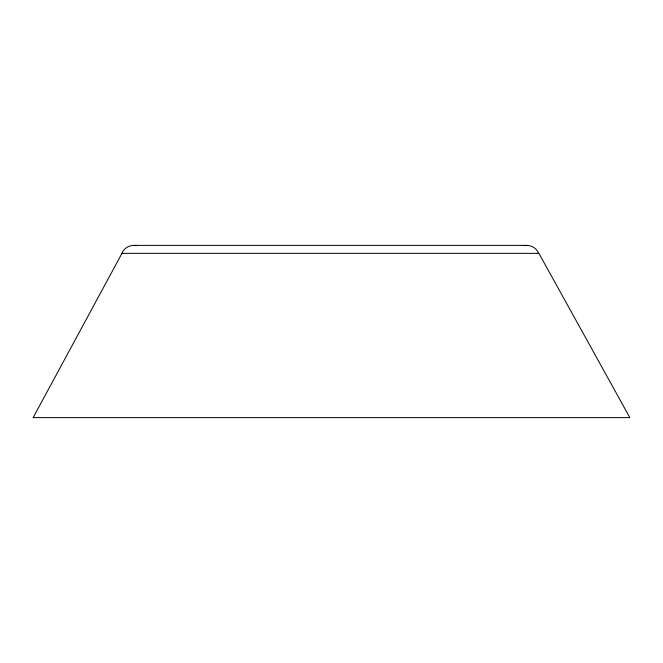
<?xml version="1.0" encoding="UTF-8"?>
<svg xmlns="http://www.w3.org/2000/svg" width="663" height="663" viewBox="0 0 663 663"><rect width="100%" height="100%" fill="white"/><g stroke="black" fill="none" stroke-linecap="round" stroke-linejoin="round"><path stroke-width="0.99" d="M121.992 253.357C123.625 248.385 128.804 245.418 133.876 245.385L526.637 245.385C531.709 245.418 536.889 248.385 538.53 253.357M524.242 245.658L526.637 245.385M133.876 245.385L136.271 245.658M121.951 253.357L33.15 417.615L629.85 417.615L538.911 253.357L121.951 253.357"/></g></svg>
